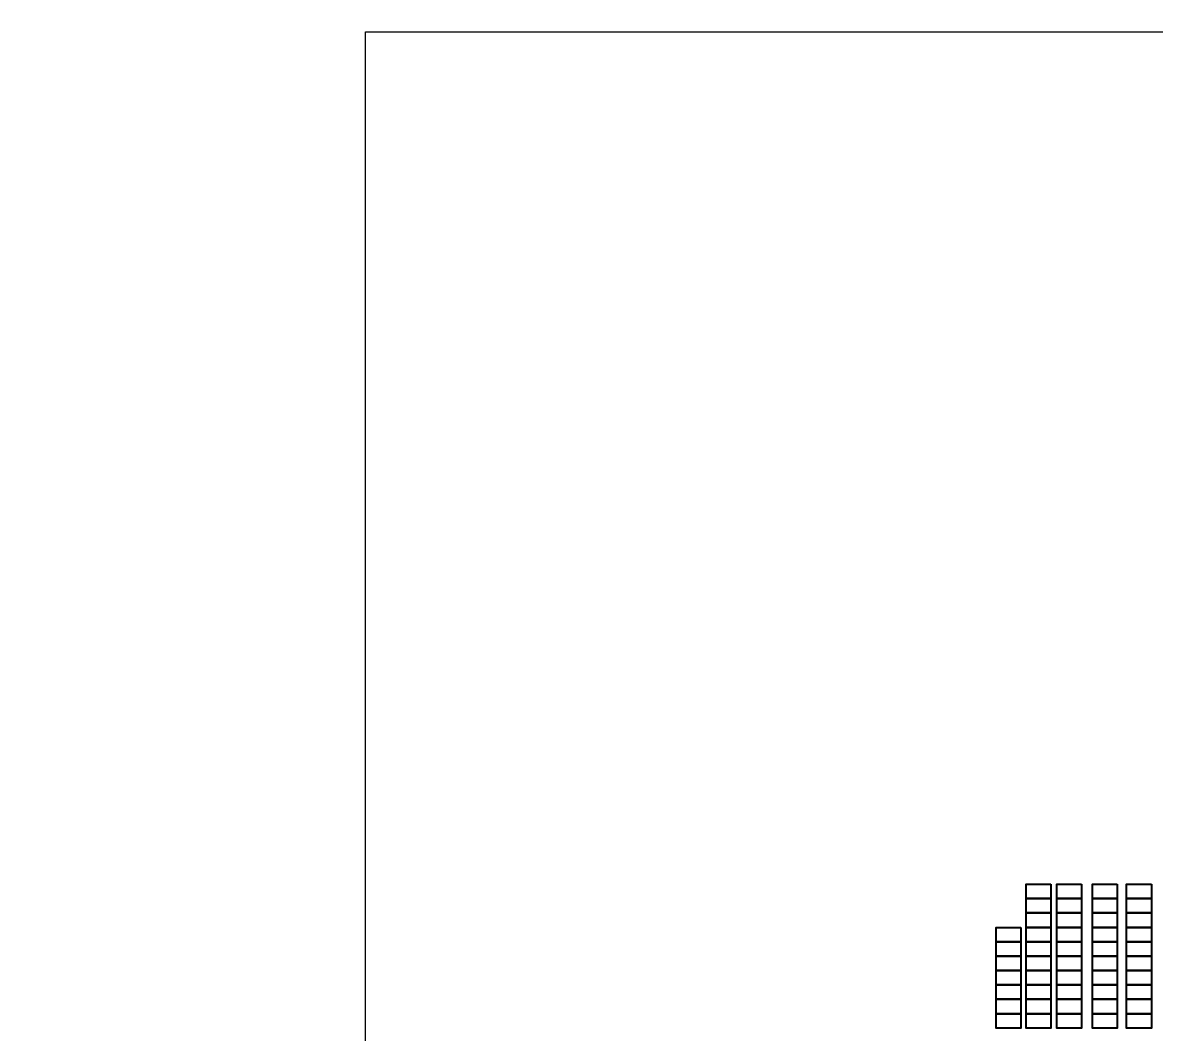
# Model space of a CAD drawing. Header units: metres. Extents: x 256329 to 886268, y -249371 to 355.
# Drawn here: x 285382.2 to 285646.3, y -762.4 to -526.8 of the extents above; entities that cross this region are included whole.
import ezdxf

# ---------------------------------------------------------------- set-up
doc = ezdxf.new("R2010")
doc.units = ezdxf.units.M
doc.header["$MEASUREMENT"] = 0
doc.linetypes.add('CONTINULUS', pattern=[0])
doc.layers.get('0').update_dxf_attribs({"lineweight": 18})
doc.layers.add('STACK_PARKING', color=7, linetype='Continuous')

msp = doc.modelspace()

# ---------------------------------------------------------------- linework, layer by layer
at = {"color": 6, "ltscale": 0.05}
msp.add_lwpolyline([(285462.22245, -528.934859), (286489.827232, -528.934859), (286489.827232, -980.695668), (285462.22245, -980.695668)], close=True, dxfattribs=at)
at = {"layer": 'STACK_PARKING', "color": 7, "linetype": 'CONTINULUS', "ltscale": 0.05}
for points in [[(285622.200454, -727.8398), (285622.200454, -731.1998), (285616.398585, -731.1998), (285616.398585, -727.8398)], [(285629.341776, -727.8398), (285629.341776, -731.1998), (285623.539906, -731.1998), (285623.539906, -727.8398)], [(285637.673491, -727.8398), (285637.673491, -731.1998), (285631.871622, -731.1998), (285631.871622, -727.8398)], [(285645.664648, -727.8398), (285645.664648, -731.1998), (285639.862779, -731.1998), (285639.862779, -727.8398)], [(285622.200454, -731.1998), (285622.200454, -734.5598), (285616.398585, -734.5598), (285616.398585, -731.1998)], [(285629.341776, -731.1998), (285629.341776, -734.5598), (285623.539906, -734.5598), (285623.539906, -731.1998)], [(285637.673491, -731.1998), (285637.673491, -734.5598), (285631.871622, -734.5598), (285631.871622, -731.1998)], [(285645.664648, -731.1998), (285645.664648, -734.5598), (285639.862779, -734.5598), (285639.862779, -731.1998)], [(285622.200454, -734.5598), (285622.200454, -737.9198), (285616.398585, -737.9198), (285616.398585, -734.5598)], [(285629.341776, -734.5598), (285629.341776, -737.9198), (285623.539906, -737.9198), (285623.539906, -734.5598)], [(285637.673491, -734.5598), (285637.673491, -737.9198), (285631.871622, -737.9198), (285631.871622, -734.5598)], [(285645.664648, -734.5598), (285645.664648, -737.9198), (285639.862779, -737.9198), (285639.862779, -734.5598)], [(285615.20702, -737.9198), (285615.20702, -741.2798), (285609.405151, -741.2798), (285609.405151, -737.9198)], [(285622.200454, -737.9198), (285622.200454, -741.2798), (285616.398585, -741.2798), (285616.398585, -737.9198)], [(285629.341776, -737.9198), (285629.341776, -741.2798), (285623.539906, -741.2798), (285623.539906, -737.9198)], [(285637.673491, -737.9198), (285637.673491, -741.2798), (285631.871622, -741.2798), (285631.871622, -737.9198)], [(285645.664648, -737.9198), (285645.664648, -741.2798), (285639.862779, -741.2798), (285639.862779, -737.9198)], [(285615.20702, -741.2798), (285615.20702, -744.6398), (285609.405151, -744.6398), (285609.405151, -741.2798)], [(285622.200454, -741.2798), (285622.200454, -744.6398), (285616.398585, -744.6398), (285616.398585, -741.2798)], [(285629.341776, -741.2798), (285629.341776, -744.6398), (285623.539906, -744.6398), (285623.539906, -741.2798)], [(285637.673491, -741.2798), (285637.673491, -744.6398), (285631.871622, -744.6398), (285631.871622, -741.2798)], [(285645.664648, -741.2798), (285645.664648, -744.6398), (285639.862779, -744.6398), (285639.862779, -741.2798)], [(285615.20702, -744.6398), (285615.20702, -747.9998), (285609.405151, -747.9998), (285609.405151, -744.6398)], [(285622.200454, -744.6398), (285622.200454, -747.9998), (285616.398585, -747.9998), (285616.398585, -744.6398)], [(285629.341776, -744.6398), (285629.341776, -747.9998), (285623.539906, -747.9998), (285623.539906, -744.6398)], [(285637.673491, -744.6398), (285637.673491, -747.9998), (285631.871622, -747.9998), (285631.871622, -744.6398)], [(285645.664648, -744.6398), (285645.664648, -747.9998), (285639.862779, -747.9998), (285639.862779, -744.6398)], [(285615.20702, -747.9998), (285615.20702, -751.36092), (285609.405151, -751.36092), (285609.405151, -747.9998)], [(285622.200454, -747.9998), (285622.200454, -751.36092), (285616.398585, -751.36092), (285616.398585, -747.9998)], [(285629.341776, -747.9998), (285629.341776, -751.36092), (285623.539906, -751.36092), (285623.539906, -747.9998)], [(285637.673491, -747.9998), (285637.673491, -751.36092), (285631.871622, -751.36092), (285631.871622, -747.9998)], [(285645.664648, -747.9998), (285645.664648, -751.36092), (285639.862779, -751.36092), (285639.862779, -747.9998)], [(285615.20702, -751.36092), (285615.20702, -754.72092), (285609.405151, -754.72092), (285609.405151, -751.36092)], [(285622.200454, -751.36092), (285622.200454, -754.72092), (285616.398585, -754.72092), (285616.398585, -751.36092)], [(285629.341776, -751.36092), (285629.341776, -754.72092), (285623.539906, -754.72092), (285623.539906, -751.36092)], [(285637.673491, -751.36092), (285637.673491, -754.72092), (285631.871622, -754.72092), (285631.871622, -751.36092)], [(285645.664648, -751.36092), (285645.664648, -754.72092), (285639.862779, -754.72092), (285639.862779, -751.36092)], [(285615.20702, -754.72092), (285615.20702, -758.08092), (285609.405151, -758.08092), (285609.405151, -754.72092)], [(285622.200454, -754.72092), (285622.200454, -758.08092), (285616.398585, -758.08092), (285616.398585, -754.72092)], [(285629.341776, -754.72092), (285629.341776, -758.08092), (285623.539906, -758.08092), (285623.539906, -754.72092)], [(285637.673491, -754.72092), (285637.673491, -758.08092), (285631.871622, -758.08092), (285631.871622, -754.72092)], [(285645.664648, -754.72092), (285645.664648, -758.08092), (285639.862779, -758.08092), (285639.862779, -754.72092)], [(285615.20702, -758.08092), (285615.20702, -761.44204), (285609.405151, -761.44204), (285609.405151, -758.08092)], [(285622.200454, -758.08092), (285622.200454, -761.44204), (285616.398585, -761.44204), (285616.398585, -758.08092)], [(285629.341776, -758.08092), (285629.341776, -761.44204), (285623.539906, -761.44204), (285623.539906, -758.08092)], [(285637.673491, -758.08092), (285637.673491, -761.44204), (285631.871622, -761.44204), (285631.871622, -758.08092)], [(285645.664648, -758.08092), (285645.664648, -761.44204), (285639.862779, -761.44204), (285639.862779, -758.08092)]]:
    msp.add_lwpolyline(points, close=True, dxfattribs=at)

doc.saveas('drawing.dxf')
